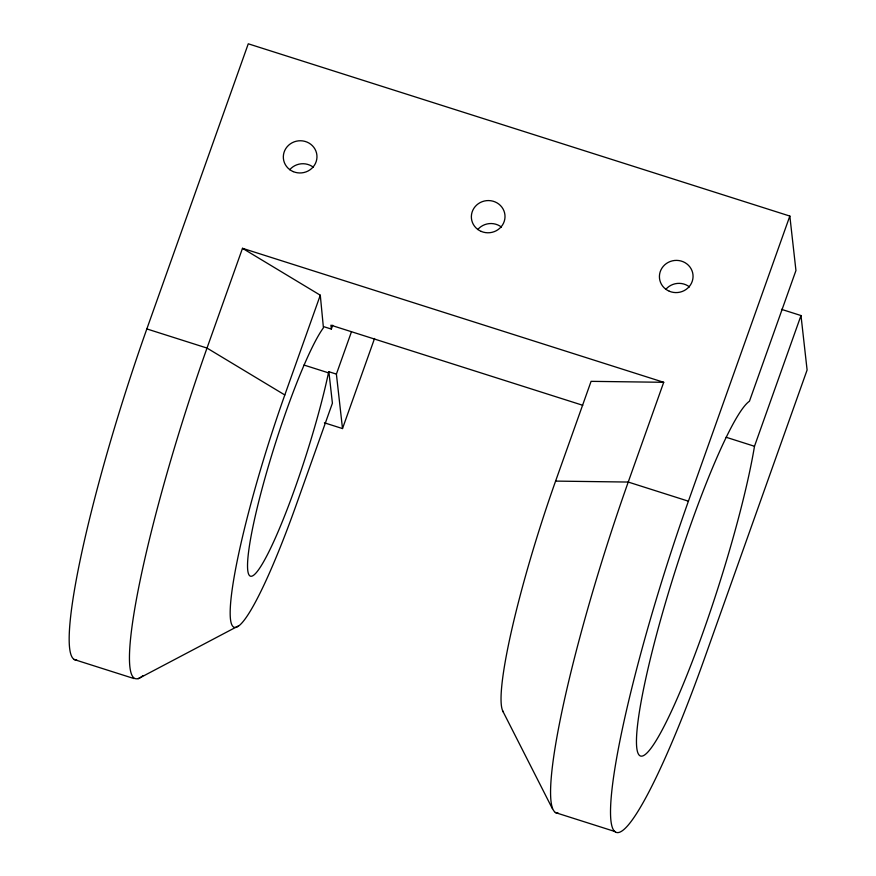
<?xml version="1.0" encoding="UTF-8"?>
<svg xmlns="http://www.w3.org/2000/svg" width="876" height="876" viewBox="0 0 876 876"><rect width="100%" height="100%" fill="white"/><g stroke="black" fill="none" stroke-linecap="round" stroke-linejoin="round"><path stroke-width="1.31" d="M76.727 659.935A266.435 32.73 -72.4 0 1 146.839 328.927L248.269 43.8L789.834 216.065L795.945 270.52L749.44 401.252A186.906 22.962 -72.4 0 0 654.898 640.827A186.906 22.962 -72.4 0 0 664.413 725.667A186.906 22.962 -72.4 0 0 754.488 446.278L800.992 315.546L781.502 309.348M558.121 813.059A266.435 32.73 -72.4 0 1 628.234 482.052L663.712 382.297L242.499 248.313L207.01 348.068A266.435 32.73 -72.4 0 0 142.985 675.593M324.405 422.812L342.505 428.572L336.395 374.118L328.872 371.72L332.409 403.201L296.92 502.955A186.906 22.962 -72.4 0 1 230.432 618.839A186.906 22.962 -72.4 0 1 284.81 394.966L320.287 295.212L242.499 248.313M320.287 295.212L323.43 327.81A133.612 16.414 -72.4 0 0 258.792 501.324A133.612 16.414 -72.4 0 0 265.242 558.789A133.612 16.414 -72.4 0 0 328.478 372.837L328.872 371.72M323.824 326.693L331.347 329.08L332.716 325.226M336.395 374.118L351.506 331.632M342.505 428.572L374.556 338.465M503.317 711.947A186.906 22.962 -72.4 0 1 555.592 481.099L591.081 381.345L663.712 382.297M800.992 315.546L807.103 370L705.673 655.128A266.435 32.73 -72.4 0 1 610.89 820.319A266.435 32.73 -72.4 0 1 688.405 501.192L789.834 216.065M238.414 625.913L138.156 678.758M555.592 481.099L628.234 482.052L688.405 501.192M726.116 437.255L754.488 446.278M582.748 405.281L330.909 325.182L331.347 329.08M303.983 365.051L328.478 372.837M146.839 328.927L207.01 348.068L284.81 394.966M73.891 659.442L134.072 678.582M555.285 812.556L615.467 831.696M502.693 710.918L552.384 808.69M665.793 289.376A16.841 16.107 -6.4 0 1 689.478 286.901M289.704 169.747A16.841 16.107 -6.4 0 1 313.389 167.272M477.748 229.556A16.841 16.107 -6.4 0 1 501.433 227.081M669.308 291.237A16.841 16.107 -6.4 0 0 692.982 274.736A16.841 16.107 -6.4 0 0 666.428 263.49A16.841 16.107 -6.4 0 0 669.308 291.237M293.219 171.608A16.841 16.107 -6.4 0 0 316.893 155.107A16.841 16.107 -6.4 0 0 290.339 143.861A16.841 16.107 -6.4 0 0 293.219 171.608M481.263 231.428A16.841 16.107 -6.4 0 0 504.937 214.927A16.841 16.107 -6.4 0 0 478.384 203.67A16.841 16.107 -6.4 0 0 481.263 231.428"/></g></svg>
